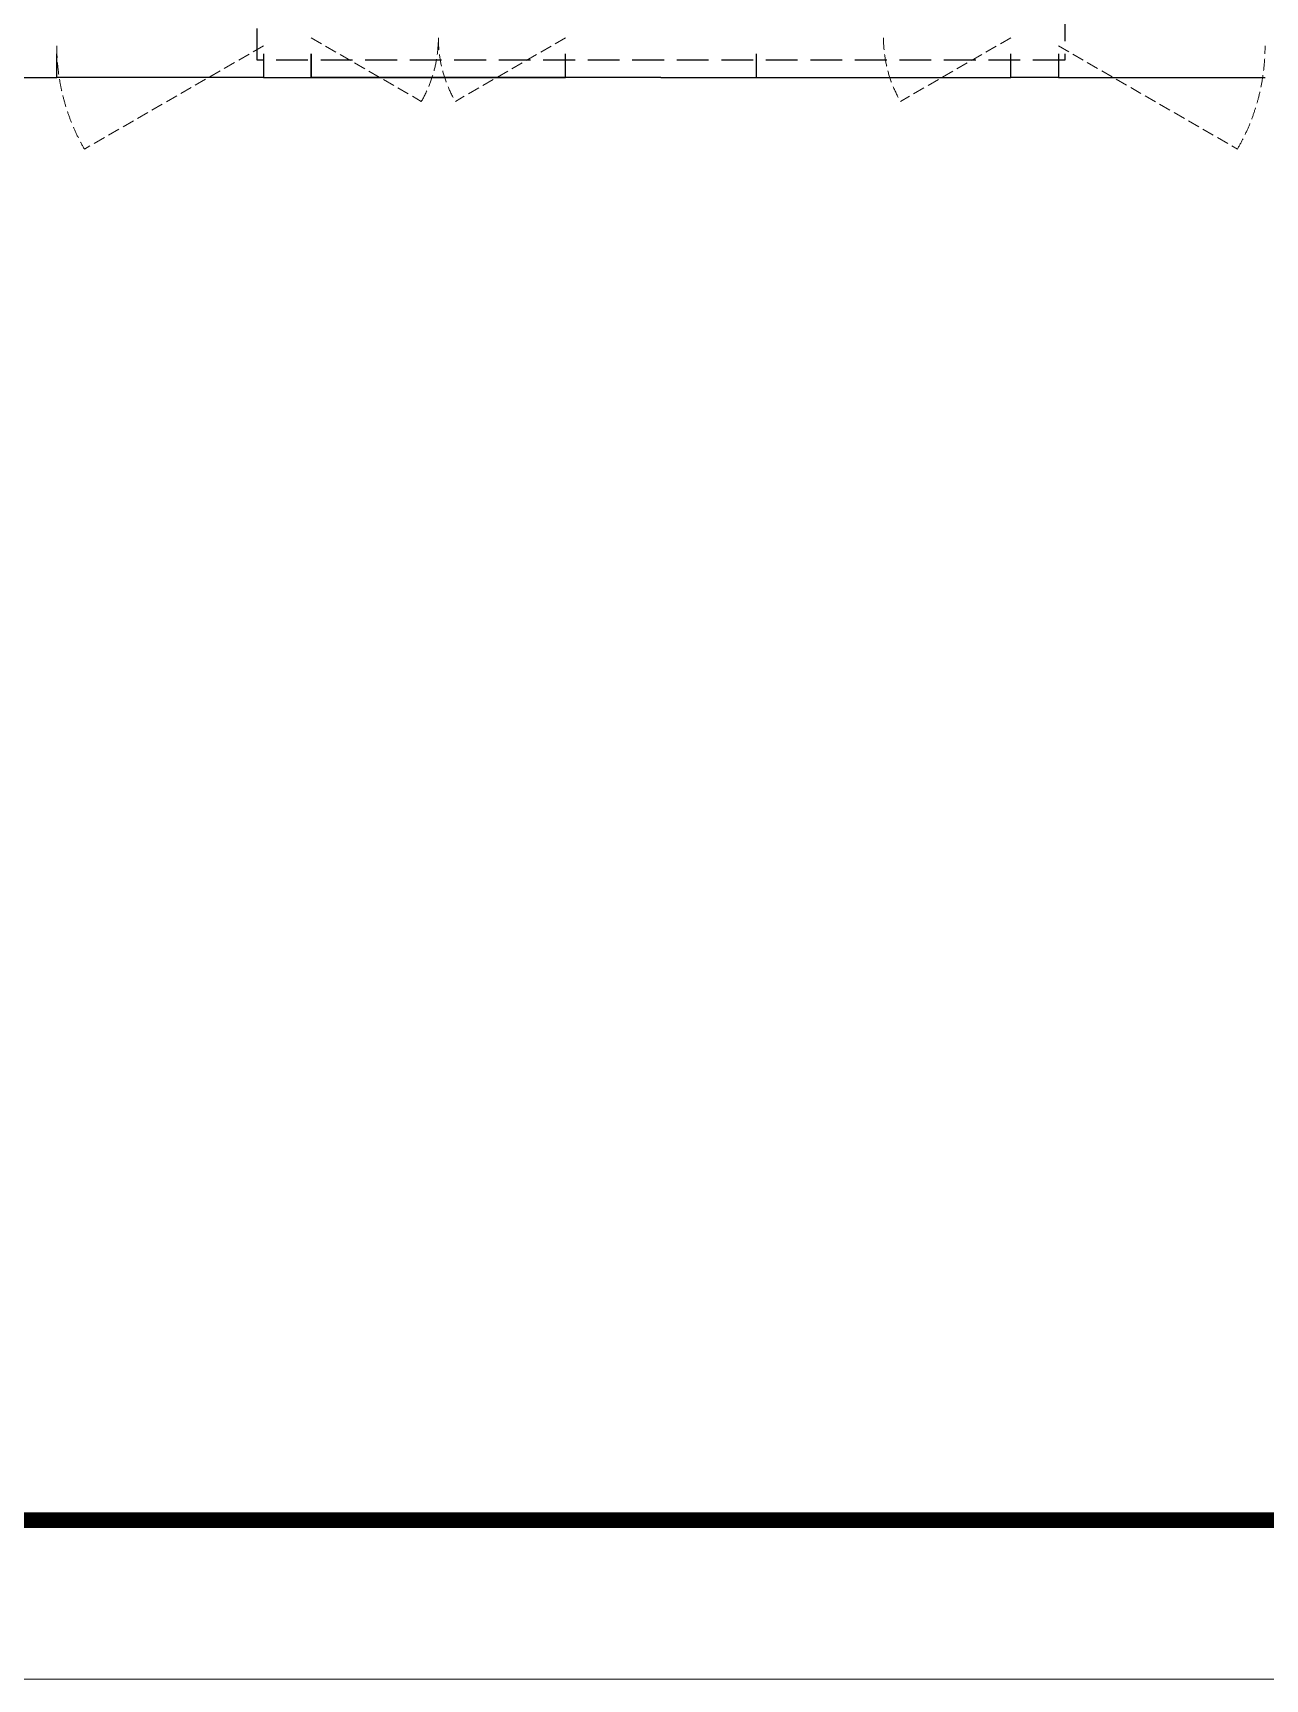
# Model space of a CAD drawing. Extents: x 3443499 to 7125205, y -1700016 to -264854.
# Drawn here: x 3725059 to 3732809, y -878070 to -867712 of the extents above; entities that cross this region are included whole.
import ezdxf

# ---------------------------------------------------------------- set-up
doc = ezdxf.new("R2010")
doc.units = 0
doc.header["$LTSCALE"] = 1000
doc.header["$MEASUREMENT"] = 0
doc.linetypes.add('DASH', pattern=[0.35, 0.25, -0.1])
doc.layers.get('0').update_dxf_attribs({"linetype": 'CONTINUOUS'})
for name, color, linetype in [('!校对', 2, 'CONTINUOUS'), ('LVTRY', 252, 'CONTINUOUS'), ('看线', 185, 'CONTINUOUS')]:
    doc.layers.add(name, color=color, linetype=linetype)
doc.layers.add('WINDOW', color=146, linetype='CONTINUOUS', lineweight=20)
doc.layers.add('图框', color=147, linetype='CONTINUOUS', lineweight=20)
doc.styles.add('DIM_FONT', font='SIMPLEX', dxfattribs={"width": 0.7, "bigfont": 'GBCBIG'})

# ---------------------------------------------------------------- blocks, each defined once
blk = doc.blocks.new('A$C25274923')
at = {"color": 252, "linetype": 'DASH', "ltscale": 0.8}
for p, q in [((38560, 1860), (38560, 2460)), ((43640, 2460), (43640, 1860)), ((43640, 1860), (38560, 1860))]:
    blk.add_line(p, q, dxfattribs=at)
at = {"color": 252}
for p, q in [((37300, 1750), (37300, 1900)), ((38600, 1900), (38600, 1750)), ((38900, 1750), (38900, 1900)), ((43300, 1750), (43300, 1900)), ((43600, 1900), (43600, 1750)), ((37000, 1750), (37300, 1750)), ((38600, 1750), (38900, 1750)), ((43600, 1750), (43300, 1750))]:
    blk.add_line(p, q, dxfattribs=at)
at = {"layer": 'WINDOW', "color": 252, "linetype": 'DASH', "ltscale": 0.3}
for points in [[(38900, 2000), (39593, 1600, 0.131652), (39700, 2000)], [(40500, 2000), (39807, 1600, -0.131652), (39700, 2000)], [(43300, 2000), (42607, 1600, -0.131652), (42500, 2000)], [(38600, 1950), (37474, 1300, -0.131652), (37300, 1950)], [(43600, 1950), (44726, 1300, 0.131652), (44900, 1950)]]:
    blk.add_lwpolyline(points, format="xyb", dxfattribs=at)
at = {"layer": '看线', "color": 252, "ltscale": 0.5}
for points in [[(38900, 1900), (38900, 1750), (40500, 1750), (40500, 1900)], [(41700, 1900), (41700, 1750), (43300, 1750), (43300, 1900)], [(38600, 1750), (37300, 1750)], [(41100, 1750), (38900, 1750)], [(41100, 1750), (43300, 1750)], [(43600, 1750), (44900, 1750)]]:
    blk.add_lwpolyline(points, dxfattribs=at)
at = {"layer": 'LVTRY', "color": 252, "style": 'DIM_FONT', "text_generation_flag": 4, "width": 0.8, "flags": 9}
for tag, p in [('XSIZE', (10837, 12299)), ('YSIZE', (10837, 12299)), ('XSIZE', (38237, 12299)), ('YSIZE', (38237, 12299)), ('XSIZE', (38238, 12299)), ('YSIZE', (38238, 12299))]:
    blk.add_attdef(tag, p, '', height=0.5, rotation=90, dxfattribs=at)
at = {"layer": 'LVTRY', "color": 252, "style": 'DIM_FONT', "width": 0.8, "flags": 9}
for tag, p in [('XSIZE', (16563, 12299)), ('YSIZE', (16563, 12299)), ('XSIZE', (43963, 12299)), ('YSIZE', (43963, 12299)), ('XSIZE', (43963, 12299)), ('YSIZE', (43963, 12299))]:
    blk.add_attdef(tag, p, '', height=0.5, rotation=90, dxfattribs=at)

msp = doc.modelspace()

# ---------------------------------------------------------------- linework, layer by layer
at = {"layer": '图框'}
msp.add_lwpolyline([(3676006.7, -818670.3), (3760106.7, -818670.3), (3760106.7, -878070.3), (3676006.7, -878070.3)], close=True, dxfattribs=at)
msp.add_lwpolyline([(3676006.7, -818670.3), (3760106.7, -818670.3), (3760106.7, -878070.3), (3676006.7, -878070.3)], close=True, dxfattribs=at)
at = {"layer": '图框', "const_width": 100}
msp.add_lwpolyline([(3759106.7, -877070.3), (3759106.7, -819670.3), (3678506.7, -819670.3), (3678506.7, -877070.3)], close=True, dxfattribs=at)

# ---------------------------------------------------------------- next in the draw order: block references
at = {"layer": '!校对'}
msp.add_blockref('A$C25274923', (3687909.1, -869743.9), dxfattribs=at)

doc.saveas('drawing.dxf')
